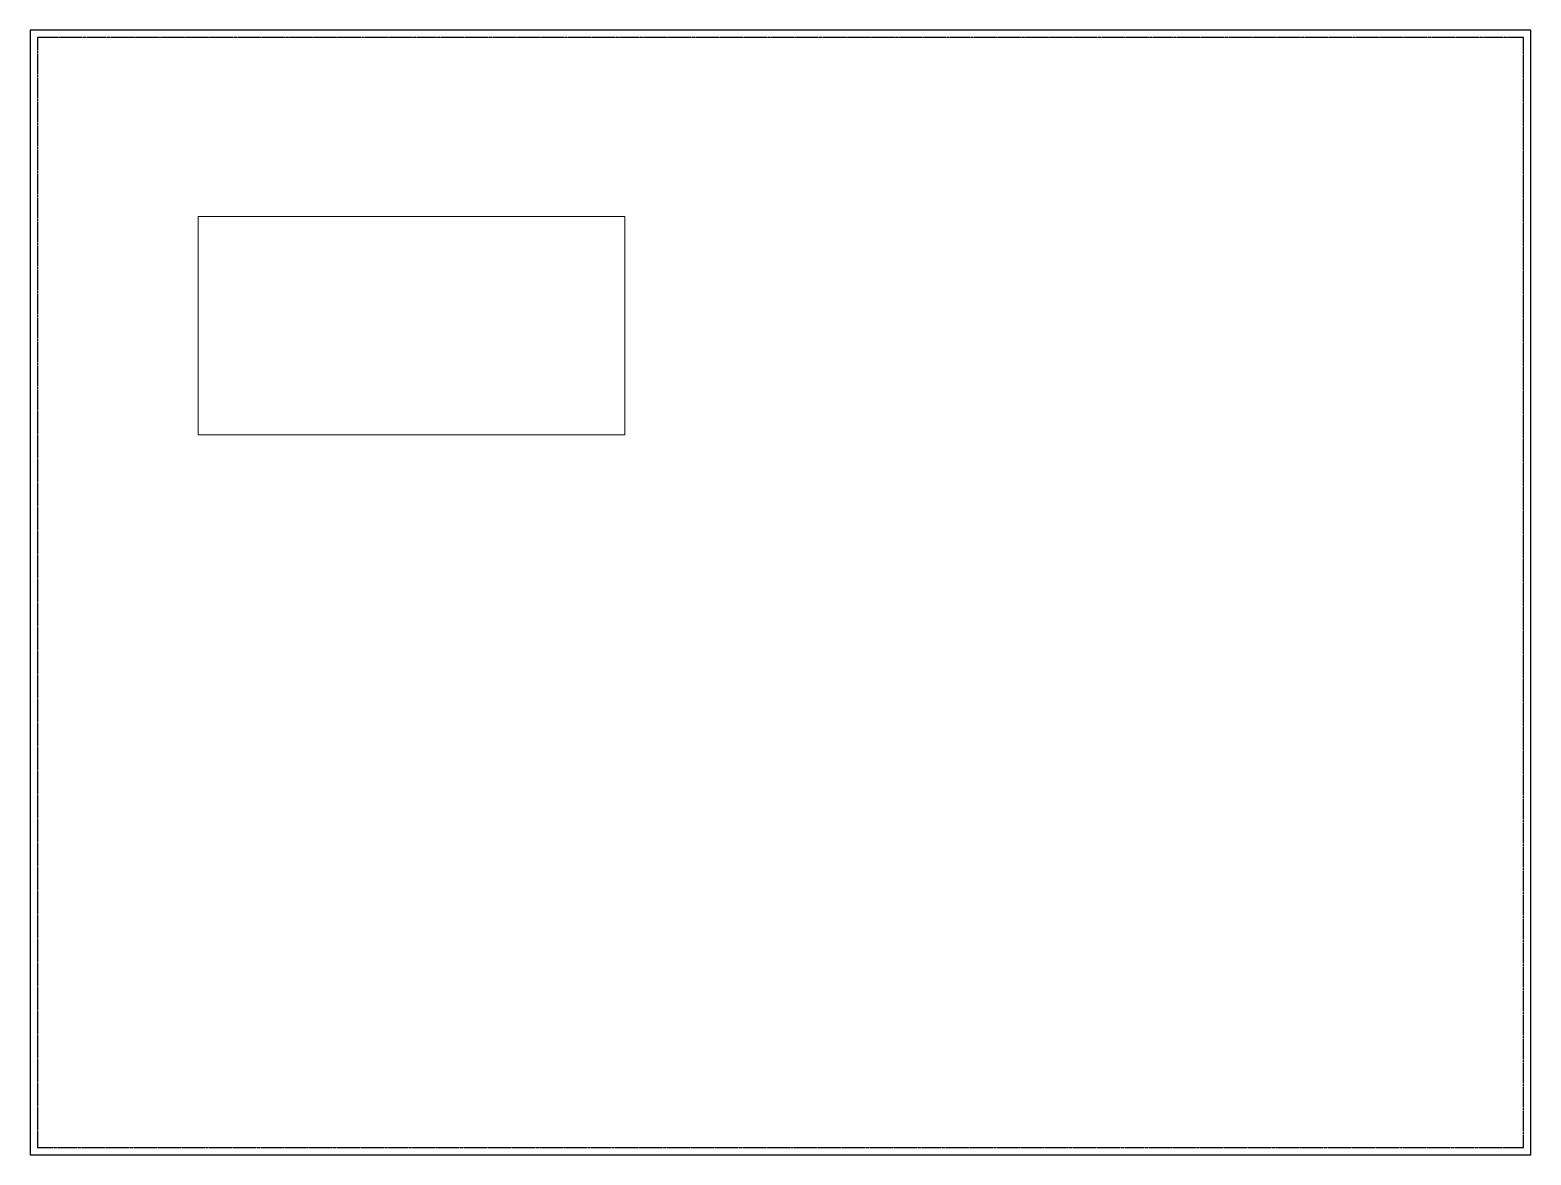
# Model space of a CAD drawing. Header units: millimetres. Extents: x 0 to 610, y 0 to 457.
import ezdxf

# ---------------------------------------------------------------- set-up
doc = ezdxf.new("R2010")
doc.units = ezdxf.units.MM
doc.header["$LTSCALE"] = 0.05
doc.linetypes.add('Dotted', pattern=[15, 12, -3])
doc.layers.get('0').update_dxf_attribs({"plot": 0})
doc.layers.add('CUT', color=1, linetype='Continuous', lineweight=0)

msp = doc.modelspace()

# ---------------------------------------------------------------- linework, layer by layer
msp.add_lwpolyline([(0, 0), (610, 0), (610, 457), (0, 457)], close=True)
at = {"linetype": 'Dotted'}
msp.add_lwpolyline([(3, 3), (607, 3), (607, 454), (3, 454)], close=True, dxfattribs=at)
at = {"layer": 'CUT'}
msp.add_lwpolyline([(68.39, 381.22), (241.75, 381.22), (241.75, 292.55), (68.39, 292.55)], close=True, dxfattribs=at)

doc.saveas('drawing.dxf')
